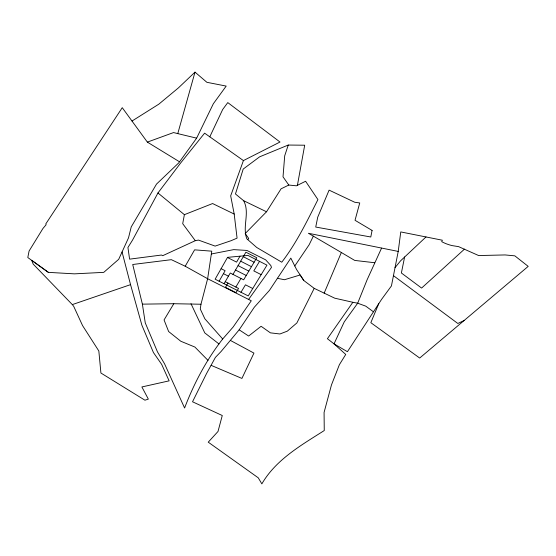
<?xml version="1.0" encoding="UTF-8"?>
<svg xmlns="http://www.w3.org/2000/svg" width="556" height="556" viewBox="0 0 556 556"><rect width="100%" height="100%" fill="white"/><g stroke="black" fill="none" stroke-linecap="round" stroke-linejoin="round"><path stroke-width="0.83" d="M373.423 311.777L365.772 306.161L357.682 303.201L352.851 302.283L327.401 338.715L334.024 343.872L347.43 351.705L381.59 299.357L391.438 285.916L398.221 251.423L400.758 231.928L442.34 240.213L441.735 241.665L442.472 242.069A41.45 35.41 -9.3 0 0 452.243 245.627L458.603 246.642L478.647 255.551L505.084 254.94L514.828 255.843L528.2 266.373L419.69 358.043L370.831 322.682L378.747 303.68M185.204 266.234L194.6 249.846L211.766 251.173L207.638 278.73L200.973 304.236L200.278 309.025L204.851 318.783L222.692 338.993C206.429 359.836 194.016 383.348 184.592 408.007L164.513 363.714L157.501 351.941L145.262 322.89L142.385 304.146L132.717 264.496L171.352 259.673L185.204 266.234L207.638 278.73L251.284 300.775L233.138 327.025L222.692 338.993M297.418 185.315L304.695 145.213L288.237 145.046L259.645 156.82L243.201 169.066L235.466 193.981L243.646 200.709L266.519 211.773L281.072 188.825L288.8 185.044L296.424 185.808L305.598 181.256L317.921 199.583C307.114 221.073 296.48 243.097 281.767 262.203L256.719 247.469L246.829 238.809C242.082 226.598 250.165 212.774 243.646 200.709M234.194 214.06L212.594 203.545L184.383 214.672L182.709 223.672L195.302 240.685L198.45 240.081L215.137 246.1L231.081 240.699L237.078 238.135L234.194 214.06L230.684 195.837L243.424 160.58L280.002 142.023L227.786 102.596L222.685 109.497L209.793 136.825M404.622 256.976L401.383 272.996L421.601 288.071L464.496 249.116M147.361 142.114L173.562 132.564L177.774 133.614L195.003 72.127L206.888 82.309L226.195 86.083L213.344 103.743L196.636 138.159L178.817 162.811L156.528 184.078L131.237 226.89L128.505 237.864L118.706 259.305L103.757 272.357L74.434 273.851L48.379 272.364L27.8 257.539L29.086 251.027L42.965 228.446L46.155 224.687L45.759 223.971L122.257 107.683L147.361 142.114L179.275 161.65M313.355 236.154L309.164 244.716L294.784 265.976M288.237 145.046L284.7 155.833L283.018 176.829L288.8 185.044M324.162 293.13L341.342 252.5L308.434 233.277L398.221 251.423M381.555 248.136L367.113 279.772L357.682 303.201L344.24 321.882L334.024 343.872L345.742 354.443L339.368 364.722L331.466 384.947L324.078 412.42L324.252 430.546C301.262 445.182 275.887 459.597 261.855 483.873L258.248 477.806L208.243 442.166L218.008 431.47L222.268 415.52L192.529 401.779L206.54 373.562L215.415 357.39L221.107 351.468L239.163 329.819L254.287 307.253L269.458 290.364L290.83 258.109L296.591 269.556L303.791 280.502L314.216 288.362L334.705 298.176L352.851 302.283M314.216 288.362L296.869 322.96L287.327 331.147L279.918 333.975L270.404 332.849L261.105 326.282L248.636 336.039L239.163 329.819M243.424 160.58L204.608 133.162L180.658 162.977L157.96 192.974L132.599 239.997L127.936 247.503L129.59 259.152L161.476 255.037L162.72 255.69L195.302 240.685M219.113 281.211L225.131 270.709L221.114 268.673M224.068 283.72L230.254 273.031L243.646 279.821L256.782 257.741L245.912 252.188L232.971 274.407M240.004 256.191L236.571 262.119L227.467 257.491M227.939 283.053L225.451 287.32L236.015 292.651L238.538 288.411L225.243 281.69M235.848 287.049L240.936 278.452M240.991 292.268L245.467 284.811L252.751 288.501M259.534 261.348L253.807 270.897L261.174 274.65M200.973 304.236L173.813 303.715L164.062 319.929L168.628 331.529L180.797 341.245L194.885 347.048L208 360.385M395.038 267.624L400.598 260.806L425.986 236.96M248.608 299.42L271.467 267.422L270.828 265.525L265.678 259.854L246.927 250.443L233.722 249.63L211.343 253.981M247.726 239.601L248.734 238.468L245.182 233.569L266.519 211.773M195.003 72.127L178.358 87.938L158.828 104.16L132.029 121.027M464.406 320.381L457.831 323.474L393.46 275.651M122.063 251.965L130.549 284.644L72.315 304.598L33.193 264.121L31.671 260.319L48.379 272.364M142.385 304.146L173.813 303.715M374.661 262.731L354.721 260.423L341.342 252.5M277.291 278.264L284.45 279.737L300.15 274.977L303.791 280.502M177.774 133.614L196.636 138.159M211.134 365.341L241.916 378.427L253.946 353.095L230.427 340.439M238.079 265.629L248.838 271.099M235.515 270.035L246.232 275.477M223.442 273.656L228.426 276.179M243.278 256.705L254.113 262.23M240.672 261.181L251.465 266.685M218.953 343.935L204.782 332.905L190.993 303.708M157.96 192.974L184.383 214.672M72.315 304.598L73.684 306.286L82.552 325.573L98.836 351.003L100.914 373.02L144.921 400.195L148.341 399.118L141.891 386.948L169.128 380.853L161.643 364.333L153.428 352.539L141.905 325.253L130.549 284.644M372.082 230.427L370.789 236.995L315.732 227.05L317.719 217.208L329.103 190.131L354.735 202.259L359.739 202.954L355.027 220.294L372.082 230.427M227.55 257.352L215.13 279.202L248.233 295.931L266.963 265.142L247.983 255.447L227.55 257.352"/></g></svg>
